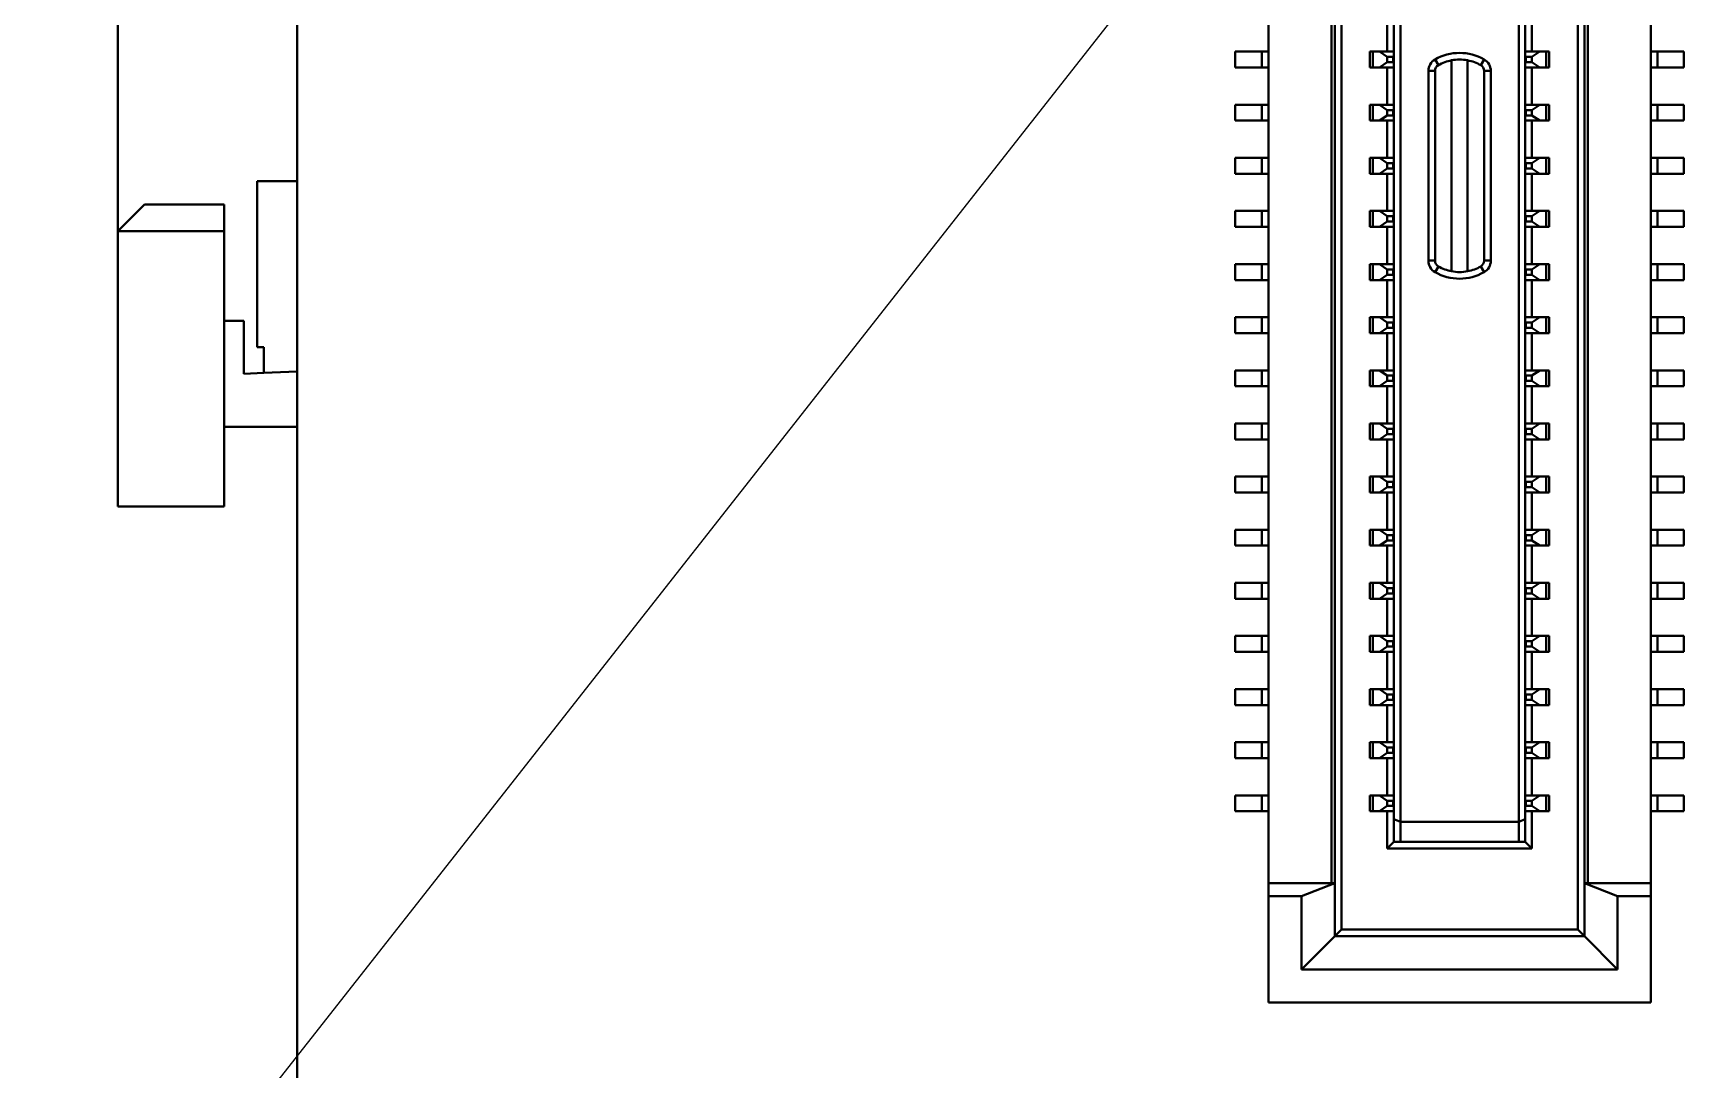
# Model space of a CAD drawing. Header units: millimetres. Extents: x 15 to 205, y 5 to 292.
# Drawn here: x 58.69 to 71.12, y 214.64 to 222.44 of the extents above; entities that cross this region are included whole.
import ezdxf

# ---------------------------------------------------------------- set-up
doc = ezdxf.new("R2010")
doc.units = ezdxf.units.MM
doc.layers.add('Annotations', color=7, linetype='Continuous')
doc.layers.add('Geometries', color=7, linetype='Continuous')
doc.dimstyles.new('ISO-25', dxfattribs={"dimtxt": 2.5, "dimasz": 2.5, "dimexe": 1.25, "dimexo": 0.625, "dimtad": 1, "dimtxsty": 'Standard', "dimcen": 2.5, "dimadec": 0, "dimazin": 0, "dimtfac": 1, "dimtmove": 0, "dimatfit": 3, "dimfxl": 1, "dimarcsym": 0})

msp = doc.modelspace()

# ---------------------------------------------------------------- linework, layer by layer
at = {"layer": 'Geometries', "linetype": 'Continuous', "lineweight": 40}
for p, q in [((68.541, 237.194), (68.541, 215.694)), ((70.321, 215.694), (70.321, 237.194)), ((68.466, 236.844), (68.466, 216.044)), ((68.491, 236.844), (68.491, 216.044)), ((70.371, 236.844), (70.371, 216.044)), ((70.396, 216.044), (70.396, 236.844)), ((68.986, 216.504), (68.986, 236.384)), ((69.876, 236.384), (69.876, 216.504)), ((59.325, 220.953), (59.325, 233.003)), ((60.675, 232.628), (60.675, 221.328)), ((67.991, 222.584), (67.991, 222.304)), ((68.886, 222.304), (68.886, 222.584)), ((68.936, 222.584), (68.936, 222.304)), ((69.926, 222.304), (69.926, 222.584)), ((69.976, 222.584), (69.976, 222.304)), ((70.871, 222.584), (70.871, 222.304)), ((67.941, 222.304), (67.741, 222.304)), ((67.741, 222.184), (67.741, 222.304)), ((67.941, 222.304), (67.991, 222.304)), ((67.941, 222.304), (67.941, 222.184)), ((67.991, 222.304), (67.991, 222.184)), ((68.756, 222.304), (68.778, 222.304)), ((68.756, 222.304), (68.756, 222.184)), ((68.778, 222.184), (68.778, 222.304)), ((68.778, 222.304), (68.827, 222.304)), ((68.827, 222.304), (68.886, 222.264)), ((68.827, 222.304), (68.886, 222.304)), ((68.827, 222.184), (68.886, 222.224)), ((68.886, 222.304), (68.936, 222.304)), ((68.886, 222.224), (68.886, 222.264)), ((68.886, 222.264), (68.931, 222.264)), ((68.886, 222.224), (68.931, 222.224)), ((68.931, 222.264), (68.936, 222.27)), ((68.931, 222.224), (68.931, 222.264)), ((68.931, 222.224), (68.936, 222.218)), ((68.936, 222.304), (68.936, 222.27)), ((68.936, 222.27), (68.936, 222.218)), ((68.936, 222.218), (68.936, 222.184)), ((69.246, 222.244), (69.271, 222.201)), ((69.371, 222.238), (69.371, 220.649)), ((69.491, 220.649), (69.491, 222.238)), ((69.591, 222.201), (69.616, 222.244)), ((69.976, 222.304), (69.926, 222.304)), ((69.926, 222.27), (69.926, 222.304)), ((69.931, 222.264), (69.926, 222.27)), ((69.926, 222.218), (69.926, 222.27)), ((69.931, 222.224), (69.926, 222.218)), ((69.926, 222.184), (69.926, 222.218)), ((69.976, 222.264), (69.931, 222.264)), ((69.931, 222.224), (69.931, 222.264)), ((69.976, 222.224), (69.931, 222.224)), ((70.035, 222.304), (69.976, 222.304)), ((70.035, 222.304), (69.976, 222.264)), ((69.976, 222.224), (69.976, 222.264)), ((70.035, 222.184), (69.976, 222.224)), ((70.035, 222.304), (70.084, 222.304)), ((70.084, 222.304), (70.106, 222.304)), ((70.084, 222.304), (70.084, 222.184)), ((70.106, 222.184), (70.106, 222.304)), ((70.871, 222.304), (70.921, 222.304)), ((70.871, 222.304), (70.871, 222.184)), ((70.921, 222.184), (70.921, 222.304)), ((70.921, 222.304), (71.121, 222.304)), ((71.121, 222.184), (71.121, 222.304)), ((67.941, 222.184), (67.741, 222.184)), ((67.991, 222.184), (67.941, 222.184)), ((67.991, 222.184), (67.991, 221.904)), ((68.778, 222.184), (68.756, 222.184)), ((68.827, 222.184), (68.778, 222.184)), ((68.886, 222.184), (68.827, 222.184)), ((68.886, 221.904), (68.886, 222.184)), ((68.936, 222.184), (68.886, 222.184)), ((68.936, 222.184), (68.936, 221.904)), ((69.196, 222.158), (69.196, 220.73)), ((69.196, 222.158), (69.246, 222.158)), ((69.246, 222.158), (69.246, 220.73)), ((69.616, 222.158), (69.666, 222.158)), ((69.616, 220.73), (69.616, 222.158)), ((69.666, 220.73), (69.666, 222.158)), ((69.926, 222.184), (69.976, 222.184)), ((69.926, 221.904), (69.926, 222.184)), ((69.976, 222.184), (69.976, 221.904)), ((69.976, 222.184), (70.035, 222.184)), ((70.084, 222.184), (70.035, 222.184)), ((70.106, 222.184), (70.084, 222.184)), ((70.921, 222.184), (70.871, 222.184)), ((70.871, 222.184), (70.871, 221.904)), ((70.921, 222.184), (71.121, 222.184)), ((67.941, 221.904), (67.741, 221.904)), ((67.741, 221.784), (67.741, 221.904)), ((67.941, 221.904), (67.991, 221.904)), ((67.941, 221.904), (67.941, 221.784)), ((67.991, 221.904), (67.991, 221.784)), ((68.756, 221.904), (68.778, 221.904)), ((68.756, 221.904), (68.756, 221.784)), ((68.778, 221.784), (68.778, 221.904)), ((68.778, 221.904), (68.827, 221.904)), ((68.827, 221.904), (68.886, 221.904)), ((68.827, 221.904), (68.886, 221.864)), ((68.886, 221.904), (68.936, 221.904)), ((68.886, 221.824), (68.886, 221.864)), ((68.886, 221.864), (68.931, 221.864)), ((68.931, 221.864), (68.936, 221.87)), ((68.931, 221.824), (68.931, 221.864)), ((68.936, 221.904), (68.936, 221.87)), ((68.936, 221.87), (68.936, 221.818)), ((69.976, 221.904), (69.926, 221.904)), ((69.926, 221.87), (69.926, 221.904)), ((69.931, 221.864), (69.926, 221.87)), ((69.926, 221.818), (69.926, 221.87)), ((69.931, 221.824), (69.931, 221.864)), ((69.976, 221.864), (69.931, 221.864)), ((70.035, 221.904), (69.976, 221.904)), ((70.035, 221.904), (69.976, 221.864)), ((69.976, 221.824), (69.976, 221.864)), ((70.035, 221.904), (70.084, 221.904)), ((70.084, 221.904), (70.106, 221.904)), ((70.084, 221.904), (70.084, 221.784)), ((70.106, 221.784), (70.106, 221.904)), ((70.871, 221.904), (70.921, 221.904)), ((70.871, 221.904), (70.871, 221.784)), ((70.921, 221.784), (70.921, 221.904)), ((70.921, 221.904), (71.121, 221.904)), ((71.121, 221.784), (71.121, 221.904)), ((67.941, 221.784), (67.741, 221.784)), ((67.991, 221.784), (67.941, 221.784)), ((67.991, 221.784), (67.991, 221.504)), ((68.778, 221.784), (68.756, 221.784)), ((68.827, 221.784), (68.778, 221.784)), ((68.827, 221.784), (68.886, 221.824)), ((68.886, 221.784), (68.827, 221.784)), ((68.886, 221.824), (68.931, 221.824)), ((68.886, 221.504), (68.886, 221.784)), ((68.936, 221.784), (68.886, 221.784)), ((68.931, 221.824), (68.936, 221.818)), ((68.936, 221.818), (68.936, 221.784)), ((68.936, 221.784), (68.936, 221.504)), ((69.931, 221.824), (69.926, 221.818)), ((69.926, 221.784), (69.926, 221.818)), ((69.926, 221.784), (69.976, 221.784)), ((69.926, 221.504), (69.926, 221.784)), ((69.976, 221.824), (69.931, 221.824)), ((70.035, 221.784), (69.976, 221.824)), ((69.976, 221.784), (69.976, 221.504)), ((69.976, 221.784), (70.035, 221.784)), ((70.084, 221.784), (70.035, 221.784)), ((70.106, 221.784), (70.084, 221.784)), ((70.921, 221.784), (70.871, 221.784)), ((70.871, 221.784), (70.871, 221.504)), ((70.921, 221.784), (71.121, 221.784)), ((67.741, 221.384), (67.741, 221.504)), ((67.941, 221.504), (67.741, 221.504)), ((67.941, 221.504), (67.991, 221.504)), ((67.941, 221.504), (67.941, 221.384)), ((67.991, 221.504), (67.991, 221.384)), ((68.756, 221.504), (68.778, 221.504)), ((68.756, 221.504), (68.756, 221.384)), ((68.778, 221.384), (68.778, 221.504)), ((68.778, 221.504), (68.827, 221.504)), ((68.827, 221.504), (68.886, 221.464)), ((68.827, 221.504), (68.886, 221.504)), ((68.886, 221.504), (68.936, 221.504)), ((68.886, 221.424), (68.886, 221.464)), ((68.886, 221.464), (68.931, 221.464)), ((68.931, 221.464), (68.936, 221.47)), ((68.931, 221.424), (68.931, 221.464)), ((68.936, 221.504), (68.936, 221.47)), ((68.936, 221.47), (68.936, 221.418)), ((69.976, 221.504), (69.926, 221.504)), ((69.926, 221.47), (69.926, 221.504)), ((69.926, 221.418), (69.926, 221.47)), ((69.931, 221.464), (69.926, 221.47)), ((69.976, 221.464), (69.931, 221.464)), ((69.931, 221.424), (69.931, 221.464)), ((70.035, 221.504), (69.976, 221.504)), ((70.035, 221.504), (69.976, 221.464)), ((69.976, 221.424), (69.976, 221.464)), ((70.035, 221.504), (70.084, 221.504)), ((70.084, 221.504), (70.106, 221.504)), ((70.084, 221.504), (70.084, 221.384)), ((70.106, 221.384), (70.106, 221.504)), ((70.871, 221.504), (70.921, 221.504)), ((70.871, 221.504), (70.871, 221.384)), ((70.921, 221.504), (71.121, 221.504)), ((70.921, 221.384), (70.921, 221.504)), ((71.121, 221.384), (71.121, 221.504)), ((67.941, 221.384), (67.741, 221.384)), ((67.991, 221.384), (67.941, 221.384)), ((67.991, 221.384), (67.991, 221.104)), ((68.778, 221.384), (68.756, 221.384)), ((68.827, 221.384), (68.778, 221.384)), ((68.827, 221.384), (68.886, 221.424)), ((68.886, 221.384), (68.827, 221.384)), ((68.886, 221.424), (68.931, 221.424)), ((68.886, 221.104), (68.886, 221.384)), ((68.936, 221.384), (68.886, 221.384)), ((68.931, 221.424), (68.936, 221.418)), ((68.936, 221.418), (68.936, 221.384)), ((68.936, 221.384), (68.936, 221.104)), ((69.931, 221.424), (69.926, 221.418)), ((69.926, 221.384), (69.926, 221.418)), ((69.926, 221.384), (69.976, 221.384)), ((69.926, 221.104), (69.926, 221.384)), ((69.976, 221.424), (69.931, 221.424)), ((70.035, 221.384), (69.976, 221.424)), ((69.976, 221.384), (69.976, 221.104)), ((69.976, 221.384), (70.035, 221.384)), ((70.084, 221.384), (70.035, 221.384)), ((70.106, 221.384), (70.084, 221.384)), ((70.921, 221.384), (70.871, 221.384)), ((70.871, 221.384), (70.871, 221.104)), ((70.921, 221.384), (71.121, 221.384)), ((60.375, 221.328), (60.375, 220.078)), ((60.675, 221.328), (60.375, 221.328)), ((60.675, 221.328), (60.675, 219.896)), ((59.325, 220.953), (59.525, 221.153)), ((59.525, 221.153), (60.125, 221.153)), ((60.125, 221.153), (60.125, 220.953)), ((67.741, 220.984), (67.741, 221.104)), ((67.941, 221.104), (67.741, 221.104)), ((67.941, 221.104), (67.941, 220.984)), ((67.941, 221.104), (67.991, 221.104)), ((67.991, 221.104), (67.991, 220.984)), ((68.756, 221.104), (68.778, 221.104)), ((68.756, 221.104), (68.756, 220.984)), ((68.778, 220.984), (68.778, 221.104)), ((68.778, 221.104), (68.827, 221.104)), ((68.827, 221.104), (68.886, 221.104)), ((68.827, 221.104), (68.886, 221.064)), ((68.886, 221.104), (68.936, 221.104)), ((68.936, 221.104), (68.936, 221.07)), ((69.926, 221.07), (69.926, 221.104)), ((69.976, 221.104), (69.926, 221.104)), ((70.035, 221.104), (69.976, 221.104)), ((70.035, 221.104), (69.976, 221.064)), ((70.035, 221.104), (70.084, 221.104)), ((70.084, 221.104), (70.106, 221.104)), ((70.084, 221.104), (70.084, 220.984)), ((70.106, 220.984), (70.106, 221.104)), ((70.871, 221.104), (70.921, 221.104)), ((70.871, 221.104), (70.871, 220.984)), ((70.921, 221.104), (71.121, 221.104)), ((70.921, 220.984), (70.921, 221.104)), ((71.121, 220.984), (71.121, 221.104)), ((67.941, 220.984), (67.741, 220.984)), ((67.991, 220.984), (67.941, 220.984)), ((67.991, 220.984), (67.991, 220.704)), ((68.778, 220.984), (68.756, 220.984)), ((68.827, 220.984), (68.778, 220.984)), ((68.827, 220.984), (68.886, 221.024)), ((68.886, 220.984), (68.827, 220.984)), ((68.886, 221.024), (68.886, 221.064)), ((68.886, 221.064), (68.931, 221.064)), ((68.886, 221.024), (68.931, 221.024)), ((68.886, 220.704), (68.886, 220.984)), ((68.936, 220.984), (68.886, 220.984)), ((68.931, 221.064), (68.936, 221.07)), ((68.931, 221.024), (68.931, 221.064)), ((68.931, 221.024), (68.936, 221.018)), ((68.936, 221.07), (68.936, 221.018)), ((68.936, 221.018), (68.936, 220.984)), ((68.936, 220.984), (68.936, 220.704)), ((69.931, 221.064), (69.926, 221.07)), ((69.926, 221.018), (69.926, 221.07)), ((69.931, 221.024), (69.926, 221.018)), ((69.926, 220.984), (69.926, 221.018)), ((69.926, 220.984), (69.976, 220.984)), ((69.926, 220.704), (69.926, 220.984)), ((69.931, 221.024), (69.931, 221.064)), ((69.976, 221.064), (69.931, 221.064)), ((69.976, 221.024), (69.931, 221.024)), ((69.976, 221.024), (69.976, 221.064)), ((70.035, 220.984), (69.976, 221.024)), ((69.976, 220.984), (69.976, 220.704)), ((69.976, 220.984), (70.035, 220.984)), ((70.084, 220.984), (70.035, 220.984)), ((70.106, 220.984), (70.084, 220.984)), ((70.921, 220.984), (70.871, 220.984)), ((70.871, 220.984), (70.871, 220.704)), ((70.921, 220.984), (71.121, 220.984)), ((59.325, 218.878), (59.325, 220.953)), ((59.325, 220.953), (60.125, 220.953)), ((60.125, 220.278), (60.125, 220.953)), ((69.246, 220.73), (69.196, 220.73)), ((69.666, 220.73), (69.616, 220.73)), ((67.941, 220.704), (67.741, 220.704)), ((67.741, 220.584), (67.741, 220.704)), ((67.941, 220.704), (67.991, 220.704)), ((67.941, 220.704), (67.941, 220.584)), ((67.991, 220.704), (67.991, 220.584)), ((68.756, 220.704), (68.778, 220.704)), ((68.756, 220.704), (68.756, 220.584)), ((68.778, 220.584), (68.778, 220.704)), ((68.778, 220.704), (68.827, 220.704)), ((68.827, 220.704), (68.886, 220.704)), ((68.827, 220.704), (68.886, 220.664)), ((68.827, 220.584), (68.886, 220.624)), ((68.886, 220.704), (68.936, 220.704)), ((68.886, 220.664), (68.931, 220.664)), ((68.886, 220.624), (68.886, 220.664)), ((68.886, 220.624), (68.931, 220.624)), ((68.931, 220.664), (68.936, 220.67)), ((68.931, 220.624), (68.931, 220.664)), ((68.931, 220.624), (68.936, 220.618)), ((68.936, 220.704), (68.936, 220.67)), ((68.936, 220.67), (68.936, 220.618)), ((68.936, 220.618), (68.936, 220.584)), ((69.246, 220.643), (69.271, 220.687)), ((69.616, 220.643), (69.591, 220.687)), ((69.926, 220.67), (69.926, 220.704)), ((69.976, 220.704), (69.926, 220.704)), ((69.931, 220.664), (69.926, 220.67)), ((69.926, 220.618), (69.926, 220.67)), ((69.931, 220.624), (69.926, 220.618)), ((69.926, 220.584), (69.926, 220.618)), ((69.976, 220.664), (69.931, 220.664)), ((69.931, 220.624), (69.931, 220.664)), ((69.976, 220.624), (69.931, 220.624)), ((70.035, 220.704), (69.976, 220.704)), ((70.035, 220.704), (69.976, 220.664)), ((69.976, 220.624), (69.976, 220.664)), ((70.035, 220.584), (69.976, 220.624)), ((70.035, 220.704), (70.084, 220.704)), ((70.084, 220.704), (70.106, 220.704)), ((70.084, 220.704), (70.084, 220.584)), ((70.106, 220.584), (70.106, 220.704)), ((70.871, 220.704), (70.871, 220.584)), ((70.871, 220.704), (70.921, 220.704)), ((70.921, 220.704), (71.121, 220.704)), ((70.921, 220.584), (70.921, 220.704)), ((71.121, 220.584), (71.121, 220.704)), ((67.941, 220.584), (67.741, 220.584)), ((67.991, 220.584), (67.941, 220.584)), ((67.991, 220.584), (67.991, 220.304)), ((68.778, 220.584), (68.756, 220.584)), ((68.827, 220.584), (68.778, 220.584)), ((68.886, 220.584), (68.827, 220.584)), ((68.886, 220.304), (68.886, 220.584)), ((68.936, 220.584), (68.886, 220.584)), ((68.936, 220.584), (68.936, 220.304)), ((69.926, 220.584), (69.976, 220.584)), ((69.926, 220.304), (69.926, 220.584)), ((69.976, 220.584), (69.976, 220.304)), ((69.976, 220.584), (70.035, 220.584)), ((70.084, 220.584), (70.035, 220.584)), ((70.106, 220.584), (70.084, 220.584)), ((70.871, 220.584), (70.871, 220.304)), ((70.921, 220.584), (70.871, 220.584)), ((70.921, 220.584), (71.121, 220.584)), ((60.125, 220.278), (60.275, 220.278)), ((60.125, 219.478), (60.125, 220.278)), ((60.275, 220.278), (60.275, 219.878)), ((67.941, 220.304), (67.741, 220.304)), ((67.741, 220.184), (67.741, 220.304)), ((67.941, 220.304), (67.991, 220.304)), ((67.941, 220.304), (67.941, 220.184)), ((67.991, 220.304), (67.991, 220.184)), ((68.756, 220.304), (68.778, 220.304)), ((68.756, 220.304), (68.756, 220.184)), ((68.778, 220.184), (68.778, 220.304)), ((68.778, 220.304), (68.827, 220.304)), ((68.827, 220.304), (68.886, 220.304)), ((68.827, 220.304), (68.886, 220.264)), ((68.827, 220.184), (68.886, 220.224)), ((68.886, 220.304), (68.936, 220.304)), ((68.886, 220.264), (68.931, 220.264)), ((68.886, 220.224), (68.886, 220.264)), ((68.886, 220.224), (68.931, 220.224)), ((68.931, 220.264), (68.936, 220.27)), ((68.931, 220.224), (68.931, 220.264)), ((68.931, 220.224), (68.936, 220.218)), ((68.936, 220.304), (68.936, 220.27)), ((68.936, 220.27), (68.936, 220.218)), ((68.936, 220.218), (68.936, 220.184)), ((69.976, 220.304), (69.926, 220.304)), ((69.926, 220.27), (69.926, 220.304)), ((69.931, 220.264), (69.926, 220.27)), ((69.926, 220.218), (69.926, 220.27)), ((69.931, 220.224), (69.926, 220.218)), ((69.926, 220.184), (69.926, 220.218)), ((69.976, 220.264), (69.931, 220.264)), ((69.931, 220.224), (69.931, 220.264)), ((69.976, 220.224), (69.931, 220.224)), ((70.035, 220.304), (69.976, 220.304)), ((70.035, 220.304), (69.976, 220.264)), ((69.976, 220.224), (69.976, 220.264)), ((70.035, 220.184), (69.976, 220.224)), ((70.035, 220.304), (70.084, 220.304)), ((70.084, 220.304), (70.084, 220.184)), ((70.084, 220.304), (70.106, 220.304)), ((70.106, 220.184), (70.106, 220.304)), ((70.871, 220.304), (70.921, 220.304)), ((70.871, 220.304), (70.871, 220.184)), ((70.921, 220.304), (71.121, 220.304)), ((70.921, 220.184), (70.921, 220.304)), ((71.121, 220.184), (71.121, 220.304)), ((67.941, 220.184), (67.741, 220.184)), ((67.991, 220.184), (67.941, 220.184)), ((67.991, 220.184), (67.991, 219.904)), ((68.778, 220.184), (68.756, 220.184)), ((68.827, 220.184), (68.778, 220.184)), ((68.886, 220.184), (68.827, 220.184)), ((68.886, 219.904), (68.886, 220.184)), ((68.936, 220.184), (68.886, 220.184)), ((68.936, 220.184), (68.936, 219.904)), ((69.926, 220.184), (69.976, 220.184)), ((69.926, 219.904), (69.926, 220.184)), ((69.976, 220.184), (69.976, 219.904)), ((69.976, 220.184), (70.035, 220.184)), ((70.084, 220.184), (70.035, 220.184)), ((70.106, 220.184), (70.084, 220.184)), ((70.921, 220.184), (70.871, 220.184)), ((70.871, 220.184), (70.871, 219.904)), ((70.921, 220.184), (71.121, 220.184)), ((60.375, 220.078), (60.425, 220.078)), ((60.425, 220.078), (60.425, 219.885)), ((60.425, 219.885), (60.275, 219.878)), ((60.675, 219.896), (60.425, 219.885)), ((60.675, 219.896), (60.675, 219.478)), ((67.941, 219.904), (67.741, 219.904)), ((67.741, 219.784), (67.741, 219.904)), ((67.941, 219.904), (67.991, 219.904)), ((67.941, 219.904), (67.941, 219.784)), ((67.991, 219.904), (67.991, 219.784)), ((68.756, 219.904), (68.778, 219.904)), ((68.756, 219.904), (68.756, 219.784)), ((68.778, 219.784), (68.778, 219.904)), ((68.778, 219.904), (68.827, 219.904)), ((68.827, 219.904), (68.886, 219.864)), ((68.827, 219.904), (68.886, 219.904)), ((68.886, 219.904), (68.936, 219.904)), ((68.886, 219.824), (68.886, 219.864)), ((68.886, 219.864), (68.931, 219.864)), ((68.931, 219.864), (68.936, 219.87)), ((68.931, 219.824), (68.931, 219.864)), ((68.936, 219.904), (68.936, 219.87)), ((68.936, 219.87), (68.936, 219.818)), ((69.976, 219.904), (69.926, 219.904)), ((69.926, 219.87), (69.926, 219.904)), ((69.931, 219.864), (69.926, 219.87)), ((69.926, 219.818), (69.926, 219.87)), ((69.931, 219.824), (69.931, 219.864)), ((69.976, 219.864), (69.931, 219.864)), ((70.035, 219.904), (69.976, 219.904)), ((70.035, 219.904), (69.976, 219.864)), ((69.976, 219.824), (69.976, 219.864)), ((70.035, 219.904), (70.084, 219.904)), ((70.084, 219.904), (70.106, 219.904)), ((70.084, 219.904), (70.084, 219.784)), ((70.106, 219.784), (70.106, 219.904)), ((70.871, 219.904), (70.921, 219.904)), ((70.871, 219.904), (70.871, 219.784)), ((70.921, 219.904), (71.121, 219.904)), ((70.921, 219.784), (70.921, 219.904)), ((71.121, 219.784), (71.121, 219.904)), ((67.941, 219.784), (67.741, 219.784)), ((67.991, 219.784), (67.941, 219.784)), ((67.991, 219.784), (67.991, 219.504)), ((68.778, 219.784), (68.756, 219.784)), ((68.827, 219.784), (68.778, 219.784)), ((68.827, 219.784), (68.886, 219.824)), ((68.886, 219.784), (68.827, 219.784)), ((68.886, 219.824), (68.931, 219.824)), ((68.886, 219.504), (68.886, 219.784)), ((68.936, 219.784), (68.886, 219.784)), ((68.931, 219.824), (68.936, 219.818)), ((68.936, 219.818), (68.936, 219.784)), ((68.936, 219.784), (68.936, 219.504)), ((69.931, 219.824), (69.926, 219.818)), ((69.926, 219.784), (69.926, 219.818)), ((69.926, 219.784), (69.976, 219.784)), ((69.926, 219.504), (69.926, 219.784)), ((69.976, 219.824), (69.931, 219.824)), ((70.035, 219.784), (69.976, 219.824)), ((69.976, 219.784), (69.976, 219.504)), ((69.976, 219.784), (70.035, 219.784)), ((70.084, 219.784), (70.035, 219.784)), ((70.106, 219.784), (70.084, 219.784)), ((70.921, 219.784), (70.871, 219.784)), ((70.871, 219.784), (70.871, 219.504)), ((70.921, 219.784), (71.121, 219.784)), ((60.125, 218.878), (60.125, 219.478)), ((60.125, 219.478), (60.675, 219.478)), ((60.675, 219.478), (60.675, 210.419)), ((67.941, 219.504), (67.741, 219.504)), ((67.741, 219.384), (67.741, 219.504)), ((67.941, 219.504), (67.991, 219.504)), ((67.941, 219.504), (67.941, 219.384)), ((67.991, 219.504), (67.991, 219.384)), ((68.756, 219.504), (68.756, 219.384)), ((68.756, 219.504), (68.778, 219.504)), ((68.778, 219.504), (68.827, 219.504)), ((68.778, 219.384), (68.778, 219.504)), ((68.827, 219.504), (68.886, 219.504)), ((68.827, 219.504), (68.886, 219.464)), ((68.886, 219.504), (68.936, 219.504)), ((68.936, 219.504), (68.936, 219.47)), ((69.976, 219.504), (69.926, 219.504)), ((69.926, 219.47), (69.926, 219.504)), ((70.035, 219.504), (69.976, 219.504)), ((70.035, 219.504), (69.976, 219.464)), ((70.035, 219.504), (70.084, 219.504)), ((70.084, 219.504), (70.106, 219.504)), ((70.084, 219.504), (70.084, 219.384)), ((70.106, 219.384), (70.106, 219.504)), ((70.871, 219.504), (70.921, 219.504)), ((70.871, 219.504), (70.871, 219.384)), ((70.921, 219.504), (71.121, 219.504)), ((70.921, 219.384), (70.921, 219.504)), ((71.121, 219.384), (71.121, 219.504)), ((67.941, 219.384), (67.741, 219.384)), ((67.991, 219.384), (67.941, 219.384)), ((67.991, 219.384), (67.991, 219.104)), ((68.778, 219.384), (68.756, 219.384)), ((68.827, 219.384), (68.778, 219.384)), ((68.827, 219.384), (68.886, 219.424)), ((68.886, 219.384), (68.827, 219.384)), ((68.886, 219.424), (68.886, 219.464)), ((68.886, 219.464), (68.931, 219.464)), ((68.886, 219.424), (68.931, 219.424)), ((68.886, 219.104), (68.886, 219.384)), ((68.936, 219.384), (68.886, 219.384)), ((68.931, 219.464), (68.936, 219.47)), ((68.931, 219.424), (68.931, 219.464)), ((68.931, 219.424), (68.936, 219.418)), ((68.936, 219.47), (68.936, 219.418)), ((68.936, 219.418), (68.936, 219.384)), ((68.936, 219.384), (68.936, 219.104)), ((69.931, 219.464), (69.926, 219.47)), ((69.926, 219.418), (69.926, 219.47)), ((69.931, 219.424), (69.926, 219.418)), ((69.926, 219.384), (69.926, 219.418)), ((69.926, 219.384), (69.976, 219.384)), ((69.926, 219.104), (69.926, 219.384)), ((69.976, 219.464), (69.931, 219.464)), ((69.931, 219.424), (69.931, 219.464)), ((69.976, 219.424), (69.931, 219.424)), ((69.976, 219.424), (69.976, 219.464)), ((70.035, 219.384), (69.976, 219.424)), ((69.976, 219.384), (69.976, 219.104)), ((69.976, 219.384), (70.035, 219.384)), ((70.084, 219.384), (70.035, 219.384)), ((70.106, 219.384), (70.084, 219.384)), ((70.921, 219.384), (70.871, 219.384)), ((70.871, 219.384), (70.871, 219.104)), ((70.921, 219.384), (71.121, 219.384)), ((67.941, 219.104), (67.741, 219.104)), ((67.741, 218.984), (67.741, 219.104)), ((67.941, 219.104), (67.991, 219.104)), ((67.941, 219.104), (67.941, 218.984)), ((67.991, 219.104), (67.991, 218.984)), ((68.756, 219.104), (68.778, 219.104)), ((68.756, 219.104), (68.756, 218.984)), ((68.778, 219.104), (68.827, 219.104)), ((68.778, 218.984), (68.778, 219.104)), ((68.827, 219.104), (68.886, 219.064)), ((68.827, 219.104), (68.886, 219.104)), ((68.886, 219.104), (68.936, 219.104)), ((68.936, 219.104), (68.936, 219.07)), ((69.976, 219.104), (69.926, 219.104)), ((69.926, 219.07), (69.926, 219.104)), ((70.035, 219.104), (69.976, 219.104)), ((70.035, 219.104), (69.976, 219.064)), ((70.035, 219.104), (70.084, 219.104)), ((70.084, 219.104), (70.084, 218.984)), ((70.084, 219.104), (70.106, 219.104)), ((70.106, 218.984), (70.106, 219.104)), ((70.871, 219.104), (70.921, 219.104)), ((70.871, 219.104), (70.871, 218.984)), ((70.921, 219.104), (71.121, 219.104)), ((70.921, 218.984), (70.921, 219.104)), ((71.121, 218.984), (71.121, 219.104)), ((67.941, 218.984), (67.741, 218.984)), ((67.991, 218.984), (67.941, 218.984)), ((67.991, 218.984), (67.991, 218.704)), ((68.778, 218.984), (68.756, 218.984)), ((68.827, 218.984), (68.778, 218.984)), ((68.827, 218.984), (68.886, 219.024)), ((68.886, 218.984), (68.827, 218.984)), ((68.886, 219.024), (68.886, 219.064)), ((68.886, 219.064), (68.931, 219.064)), ((68.886, 219.024), (68.931, 219.024)), ((68.886, 218.704), (68.886, 218.984)), ((68.936, 218.984), (68.886, 218.984)), ((68.931, 219.064), (68.936, 219.07)), ((68.931, 219.024), (68.931, 219.064)), ((68.931, 219.024), (68.936, 219.018)), ((68.936, 219.07), (68.936, 219.018)), ((68.936, 219.018), (68.936, 218.984)), ((68.936, 218.984), (68.936, 218.704)), ((69.931, 219.064), (69.926, 219.07)), ((69.926, 219.018), (69.926, 219.07)), ((69.931, 219.024), (69.926, 219.018)), ((69.926, 218.984), (69.926, 219.018)), ((69.926, 218.984), (69.976, 218.984)), ((69.926, 218.704), (69.926, 218.984)), ((69.931, 219.024), (69.931, 219.064)), ((69.976, 219.064), (69.931, 219.064)), ((69.976, 219.024), (69.931, 219.024)), ((69.976, 219.024), (69.976, 219.064)), ((70.035, 218.984), (69.976, 219.024)), ((69.976, 218.984), (69.976, 218.704)), ((69.976, 218.984), (70.035, 218.984)), ((70.084, 218.984), (70.035, 218.984)), ((70.106, 218.984), (70.084, 218.984)), ((70.921, 218.984), (70.871, 218.984)), ((70.871, 218.984), (70.871, 218.704)), ((70.921, 218.984), (71.121, 218.984)), ((59.325, 218.878), (60.125, 218.878)), ((67.941, 218.704), (67.741, 218.704)), ((67.741, 218.584), (67.741, 218.704)), ((67.941, 218.704), (67.991, 218.704)), ((67.941, 218.704), (67.941, 218.584)), ((67.991, 218.704), (67.991, 218.584)), ((68.756, 218.704), (68.778, 218.704)), ((68.756, 218.704), (68.756, 218.584)), ((68.778, 218.584), (68.778, 218.704)), ((68.778, 218.704), (68.827, 218.704)), ((68.827, 218.704), (68.886, 218.664)), ((68.827, 218.704), (68.886, 218.704)), ((68.827, 218.584), (68.886, 218.624)), ((68.886, 218.704), (68.936, 218.704)), ((68.886, 218.664), (68.931, 218.664)), ((68.886, 218.624), (68.886, 218.664)), ((68.886, 218.624), (68.931, 218.624)), ((68.931, 218.664), (68.936, 218.67)), ((68.931, 218.624), (68.931, 218.664)), ((68.931, 218.624), (68.936, 218.618)), ((68.936, 218.704), (68.936, 218.67)), ((68.936, 218.67), (68.936, 218.618)), ((68.936, 218.618), (68.936, 218.584)), ((69.976, 218.704), (69.926, 218.704)), ((69.926, 218.67), (69.926, 218.704)), ((69.931, 218.664), (69.926, 218.67)), ((69.926, 218.618), (69.926, 218.67)), ((69.931, 218.624), (69.926, 218.618)), ((69.926, 218.584), (69.926, 218.618)), ((69.976, 218.664), (69.931, 218.664)), ((69.931, 218.624), (69.931, 218.664)), ((69.976, 218.624), (69.931, 218.624)), ((70.035, 218.704), (69.976, 218.704)), ((70.035, 218.704), (69.976, 218.664)), ((69.976, 218.624), (69.976, 218.664)), ((70.035, 218.584), (69.976, 218.624)), ((70.035, 218.704), (70.084, 218.704)), ((70.084, 218.704), (70.106, 218.704)), ((70.084, 218.704), (70.084, 218.584)), ((70.106, 218.584), (70.106, 218.704)), ((70.871, 218.704), (70.921, 218.704)), ((70.871, 218.704), (70.871, 218.584)), ((70.921, 218.584), (70.921, 218.704)), ((70.921, 218.704), (71.121, 218.704)), ((71.121, 218.584), (71.121, 218.704)), ((67.941, 218.584), (67.741, 218.584)), ((67.991, 218.584), (67.941, 218.584)), ((67.991, 218.584), (67.991, 218.304)), ((68.778, 218.584), (68.756, 218.584)), ((68.827, 218.584), (68.778, 218.584)), ((68.886, 218.584), (68.827, 218.584)), ((68.886, 218.304), (68.886, 218.584)), ((68.936, 218.584), (68.886, 218.584)), ((68.936, 218.584), (68.936, 218.304)), ((69.926, 218.584), (69.976, 218.584)), ((69.926, 218.304), (69.926, 218.584)), ((69.976, 218.584), (69.976, 218.304)), ((69.976, 218.584), (70.035, 218.584)), ((70.084, 218.584), (70.035, 218.584)), ((70.106, 218.584), (70.084, 218.584)), ((70.921, 218.584), (70.871, 218.584)), ((70.871, 218.584), (70.871, 218.304)), ((70.921, 218.584), (71.121, 218.584)), ((67.741, 218.184), (67.741, 218.304)), ((67.941, 218.304), (67.741, 218.304)), ((67.941, 218.304), (67.991, 218.304)), ((67.941, 218.304), (67.941, 218.184)), ((67.991, 218.304), (67.991, 218.184)), ((68.756, 218.304), (68.778, 218.304)), ((68.756, 218.304), (68.756, 218.184)), ((68.778, 218.184), (68.778, 218.304)), ((68.778, 218.304), (68.827, 218.304)), ((68.827, 218.304), (68.886, 218.304)), ((68.827, 218.304), (68.886, 218.264)), ((68.886, 218.304), (68.936, 218.304)), ((68.886, 218.264), (68.931, 218.264)), ((68.886, 218.224), (68.886, 218.264)), ((68.931, 218.264), (68.936, 218.27)), ((68.931, 218.224), (68.931, 218.264)), ((68.936, 218.304), (68.936, 218.27)), ((68.936, 218.27), (68.936, 218.218)), ((69.976, 218.304), (69.926, 218.304)), ((69.926, 218.27), (69.926, 218.304)), ((69.931, 218.264), (69.926, 218.27)), ((69.926, 218.218), (69.926, 218.27)), ((69.931, 218.224), (69.931, 218.264)), ((69.976, 218.264), (69.931, 218.264)), ((70.035, 218.304), (69.976, 218.304)), ((70.035, 218.304), (69.976, 218.264)), ((69.976, 218.224), (69.976, 218.264)), ((70.035, 218.304), (70.084, 218.304)), ((70.084, 218.304), (70.106, 218.304)), ((70.084, 218.304), (70.084, 218.184)), ((70.106, 218.184), (70.106, 218.304)), ((70.871, 218.304), (70.921, 218.304)), ((70.871, 218.304), (70.871, 218.184)), ((70.921, 218.304), (71.121, 218.304)), ((70.921, 218.184), (70.921, 218.304)), ((71.121, 218.184), (71.121, 218.304)), ((67.941, 218.184), (67.741, 218.184)), ((67.991, 218.184), (67.941, 218.184)), ((67.991, 218.184), (67.991, 217.904)), ((68.778, 218.184), (68.756, 218.184)), ((68.827, 218.184), (68.778, 218.184)), ((68.827, 218.184), (68.886, 218.224)), ((68.886, 218.184), (68.827, 218.184)), ((68.886, 218.224), (68.931, 218.224)), ((68.886, 217.904), (68.886, 218.184)), ((68.936, 218.184), (68.886, 218.184)), ((68.931, 218.224), (68.936, 218.218)), ((68.936, 218.218), (68.936, 218.184)), ((68.936, 218.184), (68.936, 217.904)), ((69.931, 218.224), (69.926, 218.218)), ((69.926, 218.184), (69.926, 218.218)), ((69.926, 218.184), (69.976, 218.184)), ((69.926, 217.904), (69.926, 218.184)), ((69.976, 218.224), (69.931, 218.224)), ((70.035, 218.184), (69.976, 218.224)), ((69.976, 218.184), (69.976, 217.904)), ((69.976, 218.184), (70.035, 218.184)), ((70.084, 218.184), (70.035, 218.184)), ((70.106, 218.184), (70.084, 218.184)), ((70.921, 218.184), (70.871, 218.184)), ((70.871, 218.184), (70.871, 217.904)), ((70.921, 218.184), (71.121, 218.184)), ((67.741, 217.784), (67.741, 217.904)), ((67.941, 217.904), (67.741, 217.904)), ((67.941, 217.904), (67.991, 217.904)), ((67.941, 217.904), (67.941, 217.784)), ((67.991, 217.904), (67.991, 217.784)), ((68.756, 217.904), (68.756, 217.784)), ((68.756, 217.904), (68.778, 217.904)), ((68.778, 217.784), (68.778, 217.904)), ((68.778, 217.904), (68.827, 217.904)), ((68.827, 217.904), (68.886, 217.904)), ((68.827, 217.904), (68.886, 217.864)), ((68.886, 217.904), (68.936, 217.904)), ((68.886, 217.824), (68.886, 217.864)), ((68.886, 217.864), (68.931, 217.864)), ((68.931, 217.864), (68.936, 217.87)), ((68.931, 217.824), (68.931, 217.864)), ((68.936, 217.904), (68.936, 217.87)), ((68.936, 217.87), (68.936, 217.818)), ((69.976, 217.904), (69.926, 217.904)), ((69.926, 217.87), (69.926, 217.904)), ((69.931, 217.864), (69.926, 217.87)), ((69.926, 217.818), (69.926, 217.87)), ((69.976, 217.864), (69.931, 217.864)), ((69.931, 217.824), (69.931, 217.864)), ((70.035, 217.904), (69.976, 217.904)), ((70.035, 217.904), (69.976, 217.864)), ((69.976, 217.824), (69.976, 217.864)), ((70.035, 217.904), (70.084, 217.904)), ((70.084, 217.904), (70.106, 217.904)), ((70.084, 217.904), (70.084, 217.784)), ((70.106, 217.784), (70.106, 217.904)), ((70.871, 217.904), (70.921, 217.904)), ((70.871, 217.904), (70.871, 217.784)), ((70.921, 217.904), (71.121, 217.904)), ((70.921, 217.784), (70.921, 217.904)), ((71.121, 217.784), (71.121, 217.904)), ((67.941, 217.784), (67.741, 217.784)), ((67.991, 217.784), (67.941, 217.784)), ((67.991, 217.784), (67.991, 217.504)), ((68.778, 217.784), (68.756, 217.784)), ((68.827, 217.784), (68.778, 217.784)), ((68.827, 217.784), (68.886, 217.824)), ((68.886, 217.784), (68.827, 217.784)), ((68.886, 217.824), (68.931, 217.824)), ((68.886, 217.504), (68.886, 217.784)), ((68.936, 217.784), (68.886, 217.784)), ((68.931, 217.824), (68.936, 217.818)), ((68.936, 217.818), (68.936, 217.784)), ((68.936, 217.784), (68.936, 217.504)), ((69.931, 217.824), (69.926, 217.818)), ((69.926, 217.784), (69.926, 217.818)), ((69.926, 217.784), (69.976, 217.784)), ((69.926, 217.504), (69.926, 217.784)), ((69.976, 217.824), (69.931, 217.824)), ((70.035, 217.784), (69.976, 217.824)), ((69.976, 217.784), (69.976, 217.504)), ((69.976, 217.784), (70.035, 217.784)), ((70.084, 217.784), (70.035, 217.784)), ((70.106, 217.784), (70.084, 217.784)), ((70.921, 217.784), (70.871, 217.784)), ((70.871, 217.784), (70.871, 217.504)), ((70.921, 217.784), (71.121, 217.784)), ((67.941, 217.504), (67.741, 217.504)), ((67.741, 217.384), (67.741, 217.504)), ((67.941, 217.504), (67.941, 217.384)), ((67.941, 217.504), (67.991, 217.504)), ((67.991, 217.504), (67.991, 217.384)), ((68.756, 217.504), (68.778, 217.504)), ((68.756, 217.504), (68.756, 217.384)), ((68.778, 217.384), (68.778, 217.504)), ((68.778, 217.504), (68.827, 217.504)), ((68.827, 217.504), (68.886, 217.464)), ((68.827, 217.504), (68.886, 217.504)), ((68.886, 217.504), (68.936, 217.504)), ((68.936, 217.504), (68.936, 217.47)), ((69.976, 217.504), (69.926, 217.504)), ((69.926, 217.47), (69.926, 217.504)), ((70.035, 217.504), (69.976, 217.504)), ((70.035, 217.504), (69.976, 217.464)), ((70.035, 217.504), (70.084, 217.504)), ((70.084, 217.504), (70.106, 217.504)), ((70.084, 217.504), (70.084, 217.384)), ((70.106, 217.384), (70.106, 217.504)), ((70.871, 217.504), (70.871, 217.384)), ((70.871, 217.504), (70.921, 217.504)), ((70.921, 217.504), (71.121, 217.504)), ((70.921, 217.384), (70.921, 217.504)), ((71.121, 217.384), (71.121, 217.504)), ((67.941, 217.384), (67.741, 217.384)), ((67.991, 217.384), (67.941, 217.384)), ((67.991, 217.384), (67.991, 217.104)), ((68.778, 217.384), (68.756, 217.384)), ((68.827, 217.384), (68.778, 217.384)), ((68.827, 217.384), (68.886, 217.424)), ((68.886, 217.384), (68.827, 217.384)), ((68.886, 217.424), (68.886, 217.464)), ((68.886, 217.464), (68.931, 217.464)), ((68.886, 217.424), (68.931, 217.424)), ((68.886, 217.104), (68.886, 217.384)), ((68.936, 217.384), (68.886, 217.384)), ((68.931, 217.464), (68.936, 217.47)), ((68.931, 217.424), (68.931, 217.464)), ((68.931, 217.424), (68.936, 217.418)), ((68.936, 217.47), (68.936, 217.418)), ((68.936, 217.418), (68.936, 217.384)), ((68.936, 217.384), (68.936, 217.104)), ((69.931, 217.464), (69.926, 217.47)), ((69.926, 217.418), (69.926, 217.47)), ((69.931, 217.424), (69.926, 217.418)), ((69.926, 217.384), (69.926, 217.418)), ((69.926, 217.384), (69.976, 217.384)), ((69.926, 217.104), (69.926, 217.384)), ((69.976, 217.464), (69.931, 217.464)), ((69.931, 217.424), (69.931, 217.464)), ((69.976, 217.424), (69.931, 217.424)), ((69.976, 217.424), (69.976, 217.464)), ((70.035, 217.384), (69.976, 217.424)), ((69.976, 217.384), (69.976, 217.104)), ((69.976, 217.384), (70.035, 217.384)), ((70.084, 217.384), (70.035, 217.384)), ((70.106, 217.384), (70.084, 217.384)), ((70.921, 217.384), (70.871, 217.384)), ((70.871, 217.384), (70.871, 217.104)), ((70.921, 217.384), (71.121, 217.384)), ((67.941, 217.104), (67.741, 217.104)), ((67.741, 216.984), (67.741, 217.104)), ((67.941, 217.104), (67.991, 217.104)), ((67.941, 217.104), (67.941, 216.984)), ((67.991, 217.104), (67.991, 216.984)), ((68.756, 217.104), (68.756, 216.984)), ((68.756, 217.104), (68.778, 217.104)), ((68.778, 216.984), (68.778, 217.104)), ((68.778, 217.104), (68.827, 217.104)), ((68.827, 217.104), (68.886, 217.104)), ((68.827, 217.104), (68.886, 217.064)), ((68.827, 216.984), (68.886, 217.024)), ((68.886, 217.104), (68.936, 217.104)), ((68.886, 217.064), (68.931, 217.064)), ((68.886, 217.024), (68.886, 217.064)), ((68.886, 217.024), (68.931, 217.024)), ((68.931, 217.064), (68.936, 217.07)), ((68.931, 217.024), (68.931, 217.064)), ((68.931, 217.024), (68.936, 217.018)), ((68.936, 217.104), (68.936, 217.07)), ((68.936, 217.07), (68.936, 217.018)), ((68.936, 217.018), (68.936, 216.984)), ((69.976, 217.104), (69.926, 217.104)), ((69.926, 217.07), (69.926, 217.104)), ((69.931, 217.064), (69.926, 217.07)), ((69.926, 217.018), (69.926, 217.07)), ((69.931, 217.024), (69.926, 217.018)), ((69.926, 216.984), (69.926, 217.018)), ((69.976, 217.064), (69.931, 217.064)), ((69.931, 217.024), (69.931, 217.064)), ((69.976, 217.024), (69.931, 217.024)), ((70.035, 217.104), (69.976, 217.104)), ((70.035, 217.104), (69.976, 217.064)), ((69.976, 217.024), (69.976, 217.064)), ((70.035, 216.984), (69.976, 217.024)), ((70.035, 217.104), (70.084, 217.104)), ((70.084, 217.104), (70.106, 217.104)), ((70.084, 217.104), (70.084, 216.984)), ((70.106, 216.984), (70.106, 217.104)), ((70.871, 217.104), (70.921, 217.104)), ((70.871, 217.104), (70.871, 216.984)), ((70.921, 217.104), (71.121, 217.104)), ((70.921, 216.984), (70.921, 217.104)), ((71.121, 216.984), (71.121, 217.104)), ((67.941, 216.984), (67.741, 216.984)), ((67.991, 216.984), (67.941, 216.984)), ((67.991, 216.984), (67.991, 216.704)), ((68.778, 216.984), (68.756, 216.984)), ((68.827, 216.984), (68.778, 216.984)), ((68.886, 216.984), (68.827, 216.984)), ((68.886, 216.704), (68.886, 216.984)), ((68.936, 216.984), (68.886, 216.984)), ((68.936, 216.984), (68.936, 216.704)), ((69.926, 216.984), (69.976, 216.984)), ((69.926, 216.704), (69.926, 216.984)), ((69.976, 216.984), (69.976, 216.704)), ((69.976, 216.984), (70.035, 216.984)), ((70.084, 216.984), (70.035, 216.984)), ((70.106, 216.984), (70.084, 216.984)), ((70.921, 216.984), (70.871, 216.984)), ((70.871, 216.984), (70.871, 216.704)), ((70.921, 216.984), (71.121, 216.984)), ((67.941, 216.704), (67.741, 216.704)), ((67.741, 216.584), (67.741, 216.704)), ((67.941, 216.704), (67.991, 216.704)), ((67.941, 216.704), (67.941, 216.584)), ((67.991, 216.704), (67.991, 216.584)), ((68.756, 216.704), (68.778, 216.704)), ((68.756, 216.704), (68.756, 216.584)), ((68.778, 216.584), (68.778, 216.704)), ((68.778, 216.704), (68.827, 216.704)), ((68.827, 216.704), (68.886, 216.704)), ((68.827, 216.704), (68.886, 216.664)), ((68.827, 216.584), (68.886, 216.624)), ((68.886, 216.704), (68.936, 216.704)), ((68.886, 216.624), (68.886, 216.664)), ((68.886, 216.664), (68.931, 216.664)), ((68.886, 216.624), (68.931, 216.624)), ((68.931, 216.664), (68.936, 216.67)), ((68.931, 216.624), (68.931, 216.664)), ((68.931, 216.624), (68.936, 216.618)), ((68.936, 216.704), (68.936, 216.67)), ((68.936, 216.67), (68.936, 216.618)), ((68.936, 216.618), (68.936, 216.584)), ((69.976, 216.704), (69.926, 216.704)), ((69.926, 216.67), (69.926, 216.704)), ((69.931, 216.664), (69.926, 216.67)), ((69.926, 216.618), (69.926, 216.67)), ((69.931, 216.624), (69.926, 216.618)), ((69.926, 216.584), (69.926, 216.618)), ((69.931, 216.624), (69.931, 216.664)), ((69.976, 216.664), (69.931, 216.664)), ((69.976, 216.624), (69.931, 216.624)), ((70.035, 216.704), (69.976, 216.704)), ((70.035, 216.704), (69.976, 216.664)), ((69.976, 216.624), (69.976, 216.664)), ((70.035, 216.584), (69.976, 216.624)), ((70.035, 216.704), (70.084, 216.704)), ((70.084, 216.704), (70.106, 216.704)), ((70.084, 216.704), (70.084, 216.584)), ((70.106, 216.584), (70.106, 216.704)), ((70.871, 216.704), (70.921, 216.704)), ((70.871, 216.704), (70.871, 216.584)), ((70.921, 216.704), (71.121, 216.704)), ((70.921, 216.584), (70.921, 216.704)), ((71.121, 216.584), (71.121, 216.704)), ((67.941, 216.584), (67.741, 216.584)), ((67.991, 216.584), (67.941, 216.584)), ((67.991, 216.584), (67.991, 216.044)), ((68.778, 216.584), (68.756, 216.584)), ((68.827, 216.584), (68.778, 216.584)), ((68.886, 216.584), (68.827, 216.584)), ((68.886, 216.304), (68.886, 216.584)), ((68.936, 216.584), (68.886, 216.584)), ((68.936, 216.584), (68.936, 216.524)), ((68.936, 216.354), (68.936, 216.524)), ((68.986, 216.504), (68.936, 216.524)), ((68.986, 216.504), (69.876, 216.504)), ((68.986, 216.504), (68.986, 216.354)), ((69.876, 216.504), (69.926, 216.524)), ((69.876, 216.504), (69.876, 216.354)), ((69.926, 216.584), (69.976, 216.584)), ((69.926, 216.524), (69.926, 216.584)), ((69.926, 216.524), (69.926, 216.354)), ((69.976, 216.584), (69.976, 216.304)), ((69.976, 216.584), (70.035, 216.584)), ((70.084, 216.584), (70.035, 216.584)), ((70.106, 216.584), (70.084, 216.584)), ((70.921, 216.584), (70.871, 216.584)), ((70.871, 216.584), (70.871, 216.044)), ((70.921, 216.584), (71.121, 216.584)), ((68.936, 216.354), (68.886, 216.304)), ((69.976, 216.304), (68.886, 216.304)), ((68.936, 216.354), (68.986, 216.354)), ((69.876, 216.354), (68.986, 216.354)), ((69.926, 216.354), (69.876, 216.354)), ((69.926, 216.354), (69.976, 216.304)), ((67.991, 216.044), (68.466, 216.044)), ((67.991, 215.944), (67.991, 216.044)), ((68.491, 216.044), (68.241, 215.944)), ((68.491, 216.044), (68.466, 216.044)), ((68.491, 215.644), (68.491, 216.044)), ((70.371, 216.044), (70.396, 216.044)), ((70.621, 215.944), (70.371, 216.044)), ((70.371, 216.044), (70.371, 215.644)), ((70.396, 216.044), (70.871, 216.044)), ((70.871, 216.044), (70.871, 215.944)), ((67.991, 215.144), (67.991, 215.944)), ((67.991, 215.944), (68.241, 215.944)), ((68.241, 215.394), (68.241, 215.944)), ((70.871, 215.944), (70.621, 215.944)), ((70.621, 215.394), (70.621, 215.944)), ((70.871, 215.144), (70.871, 215.944)), ((68.491, 215.644), (68.241, 215.394)), ((68.541, 215.694), (68.491, 215.644)), ((70.371, 215.644), (68.491, 215.644)), ((70.321, 215.694), (68.541, 215.694)), ((70.321, 215.694), (70.371, 215.644)), ((70.371, 215.644), (70.621, 215.394)), ((68.241, 215.394), (70.621, 215.394)), ((70.871, 215.144), (67.991, 215.144))]:
    msp.add_line(p, q, dxfattribs=at)
for centre, radius, start, end in [((69.296, 222.158), 0.1, 120, 180), ((69.431, 221.924), 0.37, 60, 120), ((69.431, 221.924), 0.32, 100.8069, 120), ((69.431, 221.924), 0.32, 79.1931, 100.8069), ((69.431, 221.924), 0.32, 60, 79.1931), ((69.566, 222.158), 0.1, 0, 60), ((69.296, 222.158), 0.05, 120, 180), ((69.566, 222.158), 0.05, 0, 60), ((69.296, 220.73), 0.1, 180, 240), ((69.296, 220.73), 0.05, 180, 240), ((69.566, 220.73), 0.05, 300, 0), ((69.566, 220.73), 0.1, 300, 0), ((69.431, 220.964), 0.37, 240, 300), ((69.431, 220.964), 0.32, 240, 259.1931), ((69.431, 220.964), 0.32, 259.1931, 280.8069), ((69.431, 220.964), 0.32, 280.8069, 300)]:
    msp.add_arc(centre, radius, start, end, dxfattribs=at)

# ---------------------------------------------------------------- leaders
at = {"layer": 'Annotations', "linetype": 'Continuous', "lineweight": 15}
msp.add_leader([(69.876, 226.444), (52.557, 204.413)], dimstyle='ISO-25', dxfattribs=at)

doc.saveas('drawing.dxf')
